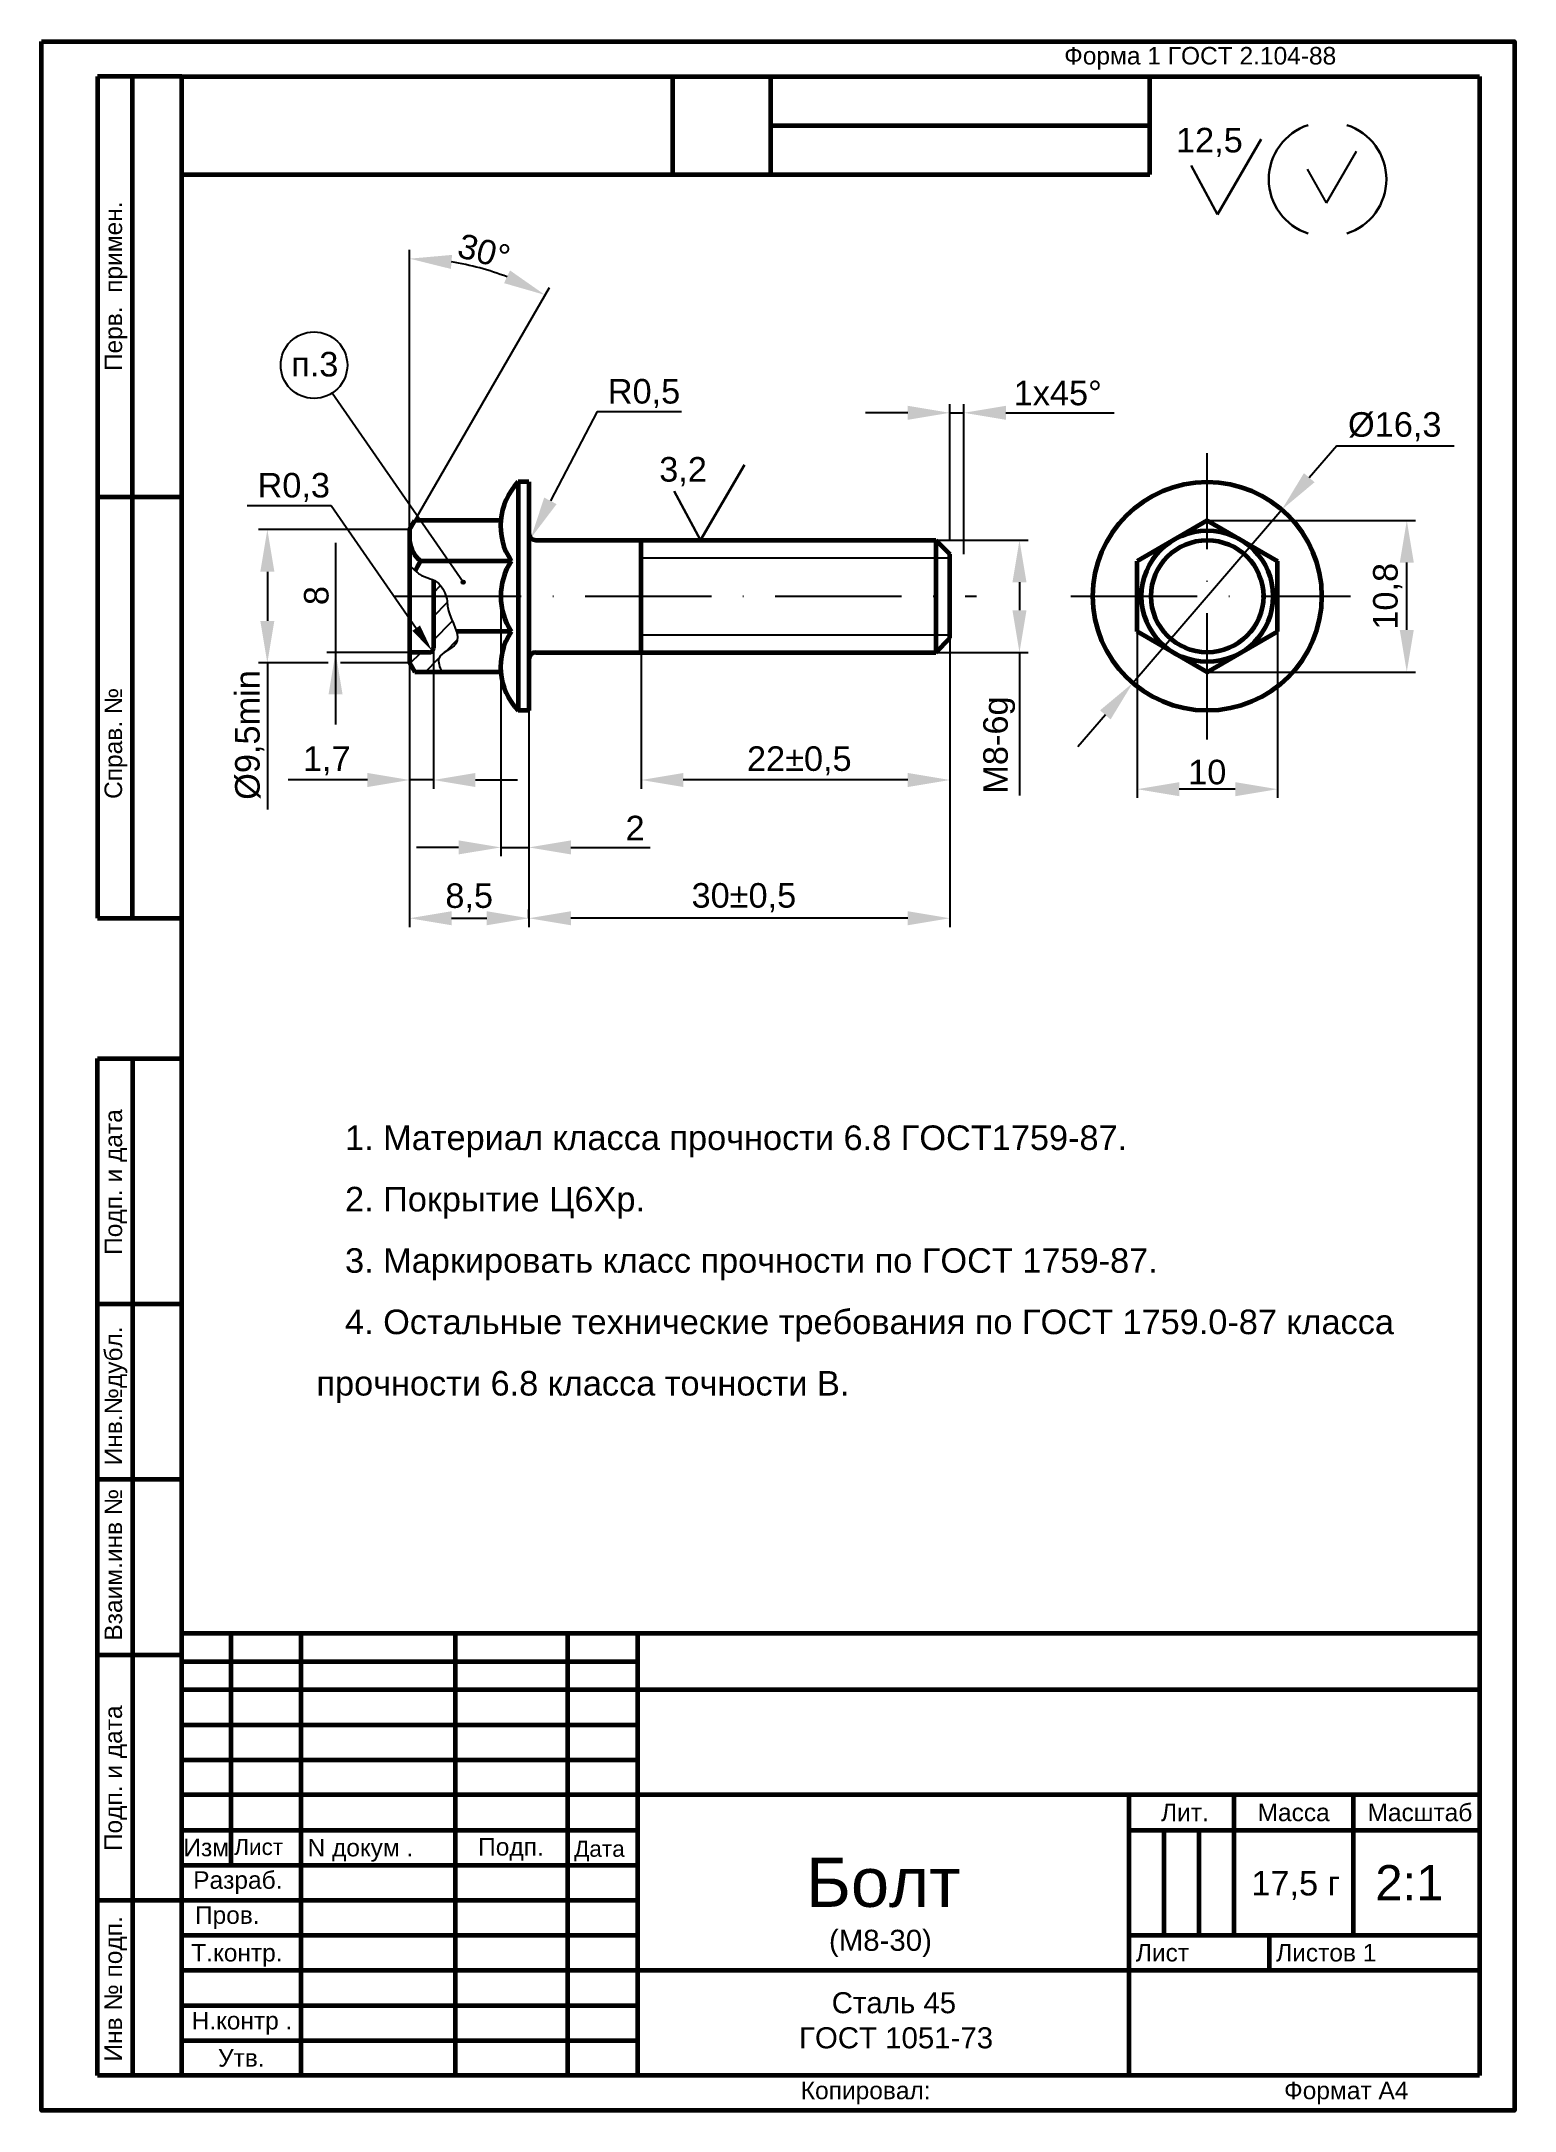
# Model space of a CAD drawing. Extents: x -752 to -542, y 325 to 620.
import ezdxf

# ---------------------------------------------------------------- set-up
doc = ezdxf.new("R2010")
doc.units = 0
doc.linetypes.add('ACAD_ISO04W100', pattern=[30, 24, -3, 0, -3])
doc.linetypes.add('ACAD_ISO10W100', pattern=[18, 12, -3, 0, -3])
doc.layers.get('0').update_dxf_attribs({"linetype": 'CONTINUOUS'})
doc.layers.get('Defpoints').update_dxf_attribs({"linetype": 'CONTINUOUS'})
for name, color, linetype, lineweight in [('Осевуха', 210, 'ACAD_ISO10W100', 25), ('Основная', 41, 'CONTINUOUS', 60), ('Размерная', 91, 'CONTINUOUS', 25), ('текст', 50, 'CONTINUOUS', 25)]:
    doc.layers.add(name, color=color, linetype=linetype, lineweight=lineweight)
doc.styles.get("Standard").update_dxf_attribs({"font": 'arial.ttf'})
doc.dimstyles.new('ISO-25_WS', dxfattribs={"dimtxt": 3.5, "dimasz": 6, "dimexe": 1.25, "dimexo": 0.01, "dimtad": 1, "dimdec": 4, "dimdsep": 46, "dimtxsty": 'STANDARD', "dimcen": 6, "dimadec": 0, "dimazin": 0, "dimtfac": 1, "dimtdec": 4, "dimtmove": 0, "dimatfit": 3, "dimfxl": 1, "dimtolj": 1, "dimtzin": 0, "dimarcsym": 0})

# ---------------------------------------------------------------- blocks, each defined once
blk = doc.blocks.new('*D42')
at = {"layer": 'Defpoints', "color": 0, "linetype": 'Continuous', "transparency": 16777216}
for p in [(-686.92, 540.79), (-682.92, 540.79), (-682.92, 504.99)]:
    blk.add_point(p, dxfattribs=at)
at = {"layer": 'Размерная', "color": 0, "linetype": 'Continuous', "lineweight": -2, "transparency": 16777216}
for p, q in [((-686.92, 540.78), (-686.92, 503.74)), ((-682.92, 540.78), (-682.92, 503.74)), ((-692.92, 504.99), (-698.92, 504.99)), ((-686.92, 504.99), (-682.92, 504.99)), ((-676.92, 504.99), (-665.61, 504.99))]:
    blk.add_line(p, q, dxfattribs=at)
at = {"layer": 'Размерная', "color": 0, "linetype": 'Continuous', "transparency": 16777216}
for points in [[(-692.92, 505.99), (-692.92, 503.99), (-686.92, 504.99)], [(-676.92, 505.99), (-676.92, 503.99), (-682.92, 504.99)]]:
    blk.add_solid(points, dxfattribs=at)
at = {"layer": 'Размерная', "color": 0, "linetype": 'Continuous', "transparency": 16777216, "insert": (-667.77, 507.75), "char_height": 3.5, "attachment_point": 5}
blk.add_mtext('\\A1;2', dxfattribs=at)
blk = doc.blocks.new('*D43')
at = {"layer": 'Defpoints', "color": 0, "linetype": 'Continuous', "transparency": 16777216}
for p in [(-622.9, 534.8), (-682.92, 524.49), (-682.92, 494.89)]:
    blk.add_point(p, dxfattribs=at)
at = {"layer": 'Размерная', "color": 0, "linetype": 'Continuous', "lineweight": -2, "transparency": 16777216}
for p, q in [((-622.9, 534.79), (-622.9, 493.64)), ((-682.92, 524.48), (-682.92, 493.64)), ((-628.9, 494.89), (-676.92, 494.89))]:
    blk.add_line(p, q, dxfattribs=at)
at = {"layer": 'Размерная', "color": 0, "linetype": 'Continuous', "transparency": 16777216}
for points in [[(-676.92, 495.89), (-676.92, 493.89), (-682.92, 494.89)], [(-628.9, 495.89), (-628.9, 493.89), (-622.9, 494.89)]]:
    blk.add_solid(points, dxfattribs=at)
blk = doc.blocks.new('*D44')
at = {"layer": 'Defpoints', "color": 0, "linetype": 'Continuous', "transparency": 16777216}
for p in [(-682.63, 549.08), (-682.16, 549.97)]:
    blk.add_point(p, dxfattribs=at)
at = {"layer": 'Размерная', "color": 0, "linetype": 'Continuous', "lineweight": -2, "transparency": 16777216}
blk.add_line((-673.16, 567.13), (-679.84, 554.4), dxfattribs=at)
at = {"layer": 'Размерная', "color": 0, "linetype": 'Continuous', "transparency": 16777216}
blk.add_solid([(-680.73, 554.86), (-678.96, 553.93), (-682.63, 549.08)], dxfattribs=at)
blk = doc.blocks.new('*D45')
at = {"layer": 'Defpoints', "color": 0, "linetype": 'Continuous', "transparency": 16777216}
for p in [(-699.92, 531.29), (-682.92, 494.89), (-682.92, 494.89)]:
    blk.add_point(p, dxfattribs=at)
at = {"layer": 'Размерная', "color": 0, "linetype": 'Continuous', "lineweight": -2, "transparency": 16777216}
for p, q in [((-699.92, 531.28), (-699.92, 493.64)), ((-682.92, 494.9), (-682.92, 496.14)), ((-693.92, 494.89), (-688.92, 494.89))]:
    blk.add_line(p, q, dxfattribs=at)
at = {"layer": 'Размерная', "color": 0, "linetype": 'Continuous', "transparency": 16777216}
for points in [[(-693.92, 495.89), (-693.92, 493.89), (-699.92, 494.89)], [(-688.92, 495.89), (-688.92, 493.89), (-682.92, 494.89)]]:
    blk.add_solid(points, dxfattribs=at)
at = {"layer": 'Размерная', "color": 0, "linetype": 'Continuous', "transparency": 16777216, "insert": (-691.42, 497.79), "char_height": 3.5, "attachment_point": 5}
blk.add_mtext('\\A1;8,5', dxfattribs=at)
blk = doc.blocks.new('*D46')
at = {"layer": 'Defpoints', "color": 0, "linetype": 'Continuous', "transparency": 16777216}
for p in [(-622.91, 566.95), (-622.91, 548.79), (-620.9, 546.78)]:
    blk.add_point(p, dxfattribs=at)
at = {"layer": 'Размерная', "color": 0, "linetype": 'Continuous', "lineweight": -2, "transparency": 16777216}
for p, q in [((-628.91, 566.95), (-634.91, 566.95)), ((-622.91, 548.8), (-622.91, 568.2)), ((-622.91, 566.95), (-620.9, 566.95)), ((-620.9, 546.79), (-620.9, 568.2)), ((-614.9, 566.95), (-599.48, 566.95))]:
    blk.add_line(p, q, dxfattribs=at)
at = {"layer": 'Размерная', "color": 0, "linetype": 'Continuous', "transparency": 16777216}
for points in [[(-628.91, 567.95), (-628.91, 565.95), (-622.91, 566.95)], [(-614.9, 567.95), (-614.9, 565.95), (-620.9, 566.95)]]:
    blk.add_solid(points, dxfattribs=at)
blk = doc.blocks.new('*D47')
at = {"layer": 'Defpoints', "color": 0, "linetype": 'Continuous', "transparency": 16777216}
for p in [(-686.71, 586.59), (-699.92, 550.29), (-699.92, 550.29), (-699.17, 551.59), (-699.92, 531.29)]:
    blk.add_point(p, dxfattribs=at)
at = {"layer": 'Размерная', "color": 0, "linetype": 'Continuous', "lineweight": -2, "transparency": 16777216}
for p, q in [((-699.92, 550.3), (-699.92, 590.17)), ((-699.17, 551.6), (-679.98, 584.83))]:
    blk.add_line(p, q, dxfattribs=at)
blk.add_arc((-699.92, 550.29), 38.63, 68.9071, 81.0929, dxfattribs=at)
at = {"layer": 'Размерная', "color": 0, "linetype": 'Continuous', "transparency": 16777216}
for points in [[(-694.02, 587.46), (-693.86, 589.46), (-699.92, 588.92)], [(-685.59, 587.24), (-686.45, 585.43), (-680.61, 583.75)]]:
    blk.add_solid(points, dxfattribs=at)
at = {"layer": 'Размерная', "color": 0, "linetype": 'Continuous', "transparency": 16777216, "insert": (-689.3, 589.94), "char_height": 3.5, "attachment_point": 5, "rotation": 345}
blk.add_mtext('\\A1;30°', dxfattribs=at)
blk = doc.blocks.new('*D48')
at = {"layer": 'Defpoints', "color": 0, "linetype": 'Continuous', "transparency": 16777216}
for p in [(-696.98, 533.38), (-696.7, 532.97)]:
    blk.add_point(p, dxfattribs=at)
at = {"layer": 'Размерная', "color": 0, "linetype": 'Continuous', "lineweight": -2, "transparency": 16777216}
blk.add_line((-711.09, 553.74), (-698.98, 536.25), dxfattribs=at)
at = {"layer": 'Размерная', "color": 0, "linetype": 'Continuous', "transparency": 16777216}
blk.add_solid([(-698.43, 536.63), (-699.52, 535.87), (-696.7, 532.97)], dxfattribs=at)
blk = doc.blocks.new('*D49')
at = {"layer": 'Defpoints', "color": 0, "linetype": 'Continuous', "transparency": 16777216}
for p in [(-596.21, 535.76), (-576.21, 535.76), (-596.21, 513.29)]:
    blk.add_point(p, dxfattribs=at)
at = {"layer": 'Размерная', "color": 0, "linetype": 'Continuous', "lineweight": -2, "transparency": 16777216}
for p, q in [((-596.21, 535.75), (-596.21, 512.04)), ((-576.21, 535.75), (-576.21, 512.04)), ((-582.21, 513.29), (-590.21, 513.29))]:
    blk.add_line(p, q, dxfattribs=at)
at = {"layer": 'Размерная', "color": 0, "linetype": 'Continuous', "transparency": 16777216}
for points in [[(-590.21, 514.29), (-590.21, 512.29), (-596.21, 513.29)], [(-582.21, 514.29), (-582.21, 512.29), (-576.21, 513.29)]]:
    blk.add_solid(points, dxfattribs=at)
at = {"layer": 'Размерная', "color": 0, "linetype": 'Continuous', "transparency": 16777216, "insert": (-586.21, 515.71), "char_height": 3.5, "attachment_point": 5}
blk.add_mtext('\\A1;10', dxfattribs=at)
blk = doc.blocks.new('*D50')
at = {"layer": 'Defpoints', "color": 0, "linetype": 'Continuous', "transparency": 16777216}
for p in [(-586.21, 551.59), (-557.77, 551.59), (-586.21, 529.99)]:
    blk.add_point(p, dxfattribs=at)
at = {"layer": 'Размерная', "color": 0, "linetype": 'Continuous', "lineweight": -2, "transparency": 16777216}
for p, q in [((-586.2, 551.59), (-556.52, 551.59)), ((-557.77, 535.99), (-557.77, 545.59)), ((-586.2, 529.99), (-556.52, 529.99))]:
    blk.add_line(p, q, dxfattribs=at)
at = {"layer": 'Размерная', "color": 0, "linetype": 'Continuous', "transparency": 16777216}
for points in [[(-558.77, 545.59), (-556.77, 545.59), (-557.77, 551.59)], [(-558.77, 535.99), (-556.77, 535.99), (-557.77, 529.99)]]:
    blk.add_solid(points, dxfattribs=at)
at = {"layer": 'Размерная', "color": 0, "linetype": 'Continuous', "transparency": 16777216, "insert": (-560.5, 540.79), "char_height": 3.5, "attachment_point": 5, "rotation": 90}
blk.add_mtext('\\A1;10,8', dxfattribs=at)
blk = doc.blocks.new('*D51')
at = {"layer": 'Defpoints', "color": 0, "linetype": 'Continuous', "transparency": 16777216}
for p in [(-575.58, 553.15), (-596.83, 528.43)]:
    blk.add_point(p, dxfattribs=at)
at = {"layer": 'Размерная', "color": 0, "linetype": 'Continuous', "lineweight": -2, "transparency": 16777216}
for p, q in [((-567.76, 562.25), (-571.67, 557.7)), ((-596.83, 528.43), (-575.58, 553.15)), ((-600.74, 523.88), (-604.65, 519.33))]:
    blk.add_line(p, q, dxfattribs=at)
at = {"layer": 'Размерная', "color": 0, "linetype": 'Continuous', "transparency": 16777216}
for points in [[(-572.43, 558.35), (-570.91, 557.05), (-575.58, 553.15)], [(-601.5, 524.53), (-599.99, 523.23), (-596.83, 528.43)]]:
    blk.add_solid(points, dxfattribs=at)
blk = doc.blocks.new('*D52')
at = {"layer": 'Defpoints', "color": 0, "linetype": 'Continuous', "transparency": 16777216}
for p in [(-699.92, 550.3), (-720.19, 531.28), (-711.51, 531.28)]:
    blk.add_point(p, dxfattribs=at)
at = {"layer": 'Размерная', "color": 0, "linetype": 'Continuous', "lineweight": -2, "transparency": 16777216}
for p, q in [((-699.93, 550.3), (-721.44, 550.3)), ((-720.19, 544.3), (-720.19, 537.28)), ((-711.52, 531.28), (-721.44, 531.28)), ((-720.19, 531.28), (-720.19, 510.39))]:
    blk.add_line(p, q, dxfattribs=at)
at = {"layer": 'Размерная', "color": 0, "linetype": 'Continuous', "transparency": 16777216}
for points in [[(-721.19, 544.3), (-719.19, 544.3), (-720.19, 550.3)], [(-721.19, 537.28), (-719.19, 537.28), (-720.19, 531.28)]]:
    blk.add_solid(points, dxfattribs=at)
blk = doc.blocks.new('*D53')
at = {"layer": 'Defpoints', "color": 0, "linetype": 'Continuous', "transparency": 16777216}
for p in [(-699.92, 532.79), (-696.52, 533.39), (-699.92, 514.6)]:
    blk.add_point(p, dxfattribs=at)
at = {"layer": 'Размерная', "color": 0, "linetype": 'Continuous', "lineweight": -2, "transparency": 16777216}
for p, q in [((-699.92, 532.78), (-699.92, 513.35)), ((-696.52, 533.38), (-696.52, 513.35)), ((-705.92, 514.6), (-717.23, 514.6)), ((-696.52, 514.6), (-699.92, 514.6)), ((-690.52, 514.6), (-684.52, 514.6))]:
    blk.add_line(p, q, dxfattribs=at)
at = {"layer": 'Размерная', "color": 0, "linetype": 'Continuous', "transparency": 16777216}
for points in [[(-705.92, 515.6), (-705.92, 513.6), (-699.92, 514.6)], [(-690.52, 515.6), (-690.52, 513.6), (-696.52, 514.6)]]:
    blk.add_solid(points, dxfattribs=at)
blk = doc.blocks.new('*D54')
at = {"layer": 'Defpoints', "color": 0, "linetype": 'Continuous', "transparency": 16777216}
for p in [(-624.91, 548.79), (-624.91, 532.79), (-612.98, 532.79)]:
    blk.add_point(p, dxfattribs=at)
at = {"layer": 'Размерная', "color": 0, "linetype": 'Continuous', "lineweight": -2, "transparency": 16777216}
for p, q in [((-624.9, 548.79), (-611.73, 548.79)), ((-612.98, 542.79), (-612.98, 538.79)), ((-624.9, 532.79), (-611.73, 532.79)), ((-612.98, 532.79), (-612.98, 512.37))]:
    blk.add_line(p, q, dxfattribs=at)
at = {"layer": 'Размерная', "color": 0, "linetype": 'Continuous', "transparency": 16777216}
for points in [[(-613.98, 542.79), (-611.98, 542.79), (-612.98, 548.79)], [(-613.98, 538.79), (-611.98, 538.79), (-612.98, 532.79)]]:
    blk.add_solid(points, dxfattribs=at)
at = {"layer": 'Размерная', "color": 0, "linetype": 'Continuous', "transparency": 16777216, "insert": (-615.87, 519.58), "char_height": 3.5, "attachment_point": 5, "rotation": 90}
blk.add_mtext('\\A1;M8-6g', dxfattribs=at)
blk = doc.blocks.new('*D55')
at = {"layer": 'Defpoints', "color": 0, "linetype": 'Continuous', "transparency": 16777216}
for p in [(-622.9, 535.29), (-666.9, 532.79), (-666.9, 514.6)]:
    blk.add_point(p, dxfattribs=at)
at = {"layer": 'Размерная', "color": 0, "linetype": 'Continuous', "lineweight": -2, "transparency": 16777216}
for p, q in [((-622.9, 535.28), (-622.9, 513.35)), ((-666.9, 532.78), (-666.9, 513.35)), ((-628.9, 514.6), (-660.9, 514.6))]:
    blk.add_line(p, q, dxfattribs=at)
at = {"layer": 'Размерная', "color": 0, "linetype": 'Continuous', "transparency": 16777216}
for points in [[(-660.9, 515.6), (-660.9, 513.6), (-666.9, 514.6)], [(-628.9, 515.6), (-628.9, 513.6), (-622.9, 514.6)]]:
    blk.add_solid(points, dxfattribs=at)
blk = doc.blocks.new('frame')
at = {"color": 7, "lineweight": 60}
blk.add_lwpolyline([(-1208.8, 620.2), (-998.8, 620.2), (-998.8, 325.2), (-1208.8, 325.2)], close=True, dxfattribs=at)

msp = doc.modelspace()

# ---------------------------------------------------------------- hatches: boundary and pattern name
at = {"layer": 'текст', "linetype": 'Continuous'}
h = msp.add_hatch(dxfattribs=at)
h.set_pattern_fill('ANSI31', scale=0.75, style=0)
h.set_pattern_definition([(45, (-799.5, -50), (-1.683798, 1.683798), [])])
edge = h.paths.add_edge_path()
edge.add_arc((-697.12248, 533.39), 0.6, -90.0301267, 0.0000126, ccw=False)
edge.add_line((-697.12279, 532.79), (-699.92248, 532.79))
edge.add_line((-699.92248, 532.79), (-699.92248, 531.29))
edge.add_line((-699.92248, 531.29), (-699.17192, 529.99))
edge.add_line((-699.17192, 529.99), (-695.32248, 529.99))
edge.add_spline(control_points=[(-695.32248, 529.99), (-695.62798, 530.71831), (-696.40142, 532.56217), (-691.48751, 533.83776), (-694.7155, 538.19121), (-694.46225, 539.88395), (-694.71555, 540.7612), (-694.72414, 540.79)], knot_values=[2.932810819, 2.932810819, 2.932810819, 2.932810819, 3.952614721, 5.514664656, 7.933341981, 9.015007364, 9.051298536, 9.051298536, 9.051298536, 9.051298536], degree=3, periodic=0)
edge.add_line((-694.72414, 540.79), (-696.52248, 540.79))
edge.add_line((-696.52248, 540.79), (-696.52248, 533.39))
edge = h.paths.add_edge_path()
edge.add_line((-696.52248, 540.79), (-694.72414, 540.79))
edge.add_spline(control_points=[(-694.72414, 540.79), (-694.92971, 541.47976), (-695.42025, 542.52019), (-696.36418, 543.03502), (-696.52248, 543.10899)], knot_values=[1.897426551, 1.897426551, 1.897426551, 1.897426551, 2.766673892, 2.932810819, 2.932810819, 2.932810819, 2.932810819], degree=3, periodic=0)
edge.add_line((-696.52248, 543.10899), (-696.52248, 540.79))
msp.add_hatch(color=7, dxfattribs=at).paths.add_polyline_path([(-692.02165, 542.8, 1), (-692.52165, 542.8, 1)])

# ---------------------------------------------------------------- linework, layer by layer
at = {"color": 7, "lineweight": 60}
for p, q in [((-744.4, 614.9), (-744.4, 494.9)), ((-732.4, 614.9), (-744.4, 614.9)), ((-739.4, 494.9), (-739.4, 614.9)), ((-732.4, 614.9), (-547.4, 614.9)), ((-732.4, 329.9), (-732.4, 614.9)), ((-662.4, 600.9), (-662.4, 614.9)), ((-648.4, 600.9), (-648.4, 614.9)), ((-594.4, 600.9), (-594.4, 614.9)), ((-547.4, 614.9), (-547.4, 329.9)), ((-648.4, 607.9), (-594.4, 607.9)), ((-732.4, 600.9), (-662.4, 600.9)), ((-662.4, 600.9), (-648.4, 600.9)), ((-648.4, 600.9), (-594.4, 600.9)), ((-732.4, 554.9), (-744.4, 554.9)), ((-744.4, 494.9), (-732.4, 494.9)), ((-744.4, 329.9), (-744.4, 474.9)), ((-744.4, 474.9), (-732.4, 474.9)), ((-739.4, 474.9), (-739.4, 329.9)), ((-744.4, 439.9), (-732.4, 439.9)), ((-744.4, 414.9), (-732.4, 414.9)), ((-547.4, 392.9), (-732.4, 392.9)), ((-725.4, 392.9), (-725.4, 359.9)), ((-715.4, 392.9), (-715.4, 329.9)), ((-693.4, 392.9), (-693.4, 329.9)), ((-677.4, 392.9), (-677.4, 329.9)), ((-667.4, 329.9), (-667.4, 392.9)), ((-744.4, 389.9), (-732.4, 389.9)), ((-667.4, 388.9), (-732.4, 388.9)), ((-547.4, 384.9), (-732.4, 384.9)), ((-732.4, 379.9), (-667.4, 379.9)), ((-732.4, 374.9), (-667.4, 374.9)), ((-547.4, 369.9), (-732.4, 369.9)), ((-597.4, 369.9), (-597.4, 329.9)), ((-582.4, 369.9), (-582.4, 349.9)), ((-565.4, 369.9), (-565.4, 349.9)), ((-732.4, 364.9), (-667.4, 364.9)), ((-597.4, 364.9), (-547.4, 364.9)), ((-592.4, 364.9), (-592.4, 349.9)), ((-587.4, 364.9), (-587.4, 349.9)), ((-732.4, 359.9), (-667.4, 359.9)), ((-744.4, 354.9), (-667.4, 354.9)), ((-732.4, 349.9), (-667.4, 349.9)), ((-597.4, 349.9), (-547.4, 349.9)), ((-577.4, 349.9), (-577.4, 344.9)), ((-732.4, 344.9), (-547.4, 344.9)), ((-732.4, 339.9), (-667.4, 339.9)), ((-732.4, 334.9), (-667.4, 334.9)), ((-732.4, 329.9), (-744.4, 329.9)), ((-547.4, 329.9), (-732.4, 329.9))]:
    msp.add_line(p, q, dxfattribs=at)
at = {"layer": 'Осевуха', "color": 7, "ltscale": 1.5}
for p, q in [((-586.20748, 520.39), (-586.20748, 561.19)), ((-586.20748, 520.39), (-586.20748, 561.19)), ((-702, 540.79), (-619.1, 540.79)), ((-605.64488, 540.79), (-565.80748, 540.79))]:
    msp.add_line(p, q, dxfattribs=at)
at = {"layer": 'Осевуха', "color": 7, "linetype": 'Continuous'}
for p, q in [((-666.9, 546.29), (-622.9, 546.29)), ((-666.9, 535.29), (-622.9, 535.29))]:
    msp.add_line(p, q, dxfattribs=at)
at = {"layer": 'Основная', "color": 7, "linetype": 'Continuous'}
for p, q in [((-682.92248, 557.09), (-684.42248, 557.09)), ((-684.42248, 557.09), (-684.42248, 524.49)), ((-682.92248, 557.09), (-682.92248, 549.79)), ((-699.92248, 550.29), (-699.17192, 551.59)), ((-699.92248, 550.29), (-699.92248, 531.29)), ((-686.92248, 551.59), (-699.17192, 551.59)), ((-682.92248, 549.79), (-682.92248, 524.49)), ((-681.92248, 548.79), (-624.91421, 548.8)), ((-666.9, 532.79), (-666.9, 548.79264)), ((-624.91421, 548.79), (-624.91421, 532.79)), ((-624.91421, 548.79), (-622.9, 546.77579)), ((-586.20748, 551.59), (-596.20748, 545.8165)), ((-586.20748, 551.59), (-576.20748, 545.8165)), ((-685.42248, 545.8165), (-698.32248, 545.8165)), ((-622.9, 534.80421), (-622.9, 546.77579)), ((-596.20748, 540.79), (-596.20748, 545.8165)), ((-596.20748, 540.79), (-596.20748, 545.8165)), ((-576.20748, 540.79), (-576.20748, 545.8165)), ((-576.20748, 540.79), (-576.20748, 545.8165)), ((-696.52248, 543.10899), (-696.52248, 533.39)), ((-596.20748, 535.7635), (-596.20748, 540.79)), ((-596.20748, 535.7635), (-596.20748, 540.79)), ((-576.20748, 535.7635), (-576.20748, 540.79)), ((-576.20748, 535.7635), (-576.20748, 540.79)), ((-685.42248, 535.7635), (-693.23504, 535.7635)), ((-624.91421, 532.79), (-622.9, 534.80421)), ((-586.20748, 529.99), (-596.20748, 535.7635)), ((-586.20748, 529.99), (-576.20748, 535.7635)), ((-697.12279, 532.79), (-699.92248, 532.79)), ((-699.92248, 531.29), (-699.17192, 529.99)), ((-681.92248, 532.79), (-624.91421, 532.79)), ((-686.92248, 529.99), (-699.17192, 529.99)), ((-682.92248, 524.49), (-684.42248, 524.49))]:
    msp.add_line(p, q, dxfattribs=at)
for radius in [16.3, 9.36053, 8]:
    msp.add_circle((-586.20748, 540.79), radius, dxfattribs=at)
for centre, radius, start, end in [((-677.96362, 550.83597), 8.99054, 135.9230808, 213.9387727), ((-695.71284, 549.14969), 4.23325, 186.0536969, 231.9416752), ((-681.92248, 549.79), 1, 180, 270), ((-691.22696, 540.79), 8.69552, 144.6860869, 155.1968478), ((-677.75059, 540.79), 9.17189, 146.7678422, 213.2321578), ((-677.96362, 530.74403), 8.99053, 146.0612172, 224.0769242), ((-697.12248, 533.39), 0.6, 270.0000095, 0.0000126), ((-681.92248, 531.79), 1, 90, 180)]:
    msp.add_arc(centre, radius, start, end, dxfattribs=at)
at = {"layer": 'Размерная', "color": 7, "lineweight": 30}
for p, q in [((-584.76248, 595.22376), (-578.51248, 605.97376)), ((-584.76248, 595.22376), (-588.51248, 602.22376)), ((-658.42959, 548.79), (-652.17959, 559.54)), ((-658.42959, 548.79), (-662.17959, 555.79))]:
    msp.add_line(p, q, dxfattribs=at)
at = {"layer": 'Размерная', "color": 7, "linetype": 'Continuous'}
for p, q in [((-569.19531, 596.9), (-564.94531, 604.26122)), ((-569.19531, 596.9), (-571.94531, 601.66314)), ((-692.27165, 542.8), (-710.93209, 569.7683)), ((-673.1585, 567.12898), (-661.16487, 567.12898)), ((-567.76025, 562.25135), (-550.99606, 562.25135)), ((-723.08096, 553.73737), (-711.08733, 553.73737)), ((-710.46635, 548.4), (-710.46635, 532.79)), ((-699.92248, 532.79), (-711.71635, 532.79)), ((-710.46635, 532.79), (-710.46635, 522.49)), ((-699.92248, 531.29), (-709.78319, 531.28))]:
    msp.add_line(p, q, dxfattribs=at)
at = {"layer": 'Размерная', "linetype": 'Continuous'}
msp.add_lwpolyline([(-752.4, 619.9), (-542.4, 619.9), (-542.4, 324.9), (-752.4, 324.9)], close=True, dxfattribs=at)
at = {"layer": 'Размерная', "color": 7, "linetype": 'Continuous'}
msp.add_circle((-713.53909, 573.73895), 4.75, dxfattribs=at)
at = {"layer": 'Размерная', "color": 7, "lineweight": 30}
for centre, start, end in [((-569.31324, 600.23625), 107.9034043, 252.0965957), ((-568.81173, 600.23625), 287.9034043, 72.0965957)]:
    msp.add_arc(centre, 8.12993, start, end, dxfattribs=at)
at = {"layer": 'Размерная', "color": 7, "linetype": 'Continuous'}
msp.add_open_spline([(-699.92248, 545.1), (-699.10672, 544.46716), (-698.34306, 543.5582), (-695.7, 543.2), (-694.4, 540.3), (-694.7155, 538.19121), (-691.48751, 533.83776), (-696.40142, 532.56217), (-695.62798, 530.71831), (-695.32248, 529.99)], degree=3, knots=[0.767030866, 0.767030866, 0.767030866, 0.767030866, 1.21503534, 2.063563477, 2.969101991, 4.050767374, 6.469444698, 8.031494633, 9.051298536, 9.051298536, 9.051298536, 9.051298536], dxfattribs=at)
msp.add_solid([(-709.46635, 526.79), (-711.46635, 526.79), (-710.46635, 532.79)], dxfattribs=at)
at = {"layer": 'текст', "color": 7, "linetype": 'Continuous'}
msp.add_circle((-692.27165, 542.8), 0.25, dxfattribs=at)

# ---------------------------------------------------------------- block references
at = {"layer": 'Размерная', "linetype": 'Continuous'}
msp.add_blockref('frame', (456.4, -0.3), dxfattribs=at)

# ---------------------------------------------------------------- texts
at = {"color": 7, "linetype": 'ACAD_ISO04W100', "lineweight": 25, "insert": (-606.6084, 619.10506), "char_height": 2.5, "width": 57, "attachment_point": 1}
msp.add_mtext('{\\fArial|b0|i0|c204|p34;Форма 1 ГОСТ 2.104-88}', dxfattribs=at)
at = {"color": 7, "lineweight": 25, "char_height": 2.5, "attachment_point": 1, "rotation": 90}
for s, insert, width in [('{\\fArial|b0|i0|c204|p34;Перв.  примен.}', (-743.4, 572.9), 95), ('{\\fArial|b0|i0|c204|p34;Подп. и дата}', (-743.4133, 361.9), 26), ('{\\fArial|b0|i0|c204|p34;Инв № подп.}', (-743.4133, 331.9), 26)]:
    msp.add_mtext(s, dxfattribs=dict(at, insert=insert, width=width))
at = {"color": 7, "linetype": 'ACAD_ISO04W100', "char_height": 2.5, "attachment_point": 1, "rotation": 90}
for s, insert, width in [('{\\fArial|b0|i0|c204|p34;Справ. №}', (-743.4, 511.9), 20), ('{\\fArial|b0|i0|c204|p34;Инв.№дубл.}', (-743.4, 416.9), 32)]:
    msp.add_mtext(s, dxfattribs=dict(at, insert=insert, width=width))
at = {"color": 7, "lineweight": 60, "insert": (-743.4, 446.9), "char_height": 2.5, "width": 41, "attachment_point": 1, "rotation": 90}
msp.add_mtext('{\\fArial|b0|i0|c204|p34;Подп. и дата}', dxfattribs=at)
at = {"color": 7, "linetype": 'ACAD_ISO04W100', "lineweight": 25, "insert": (-743.4, 391.9), "char_height": 2.5, "width": 23, "attachment_point": 1, "rotation": 90}
msp.add_mtext('{\\fArial|b0|i0|c204|p34;Взаим.инв №}', dxfattribs=at)
at = {"color": 7, "lineweight": 25}
for s, insert, char_height, width, attachment_point in [('{\\fArial|b0|i0|c204|p34;Масштаб}', (-555.9, 367.4), 2.5, 15, 5), ('{\\fArial|b0|i0|c204|p34;Лит.}', (-589.4, 367.4), 2.5, 10, 5), ('{\\fArial|b0|i0|c204|p34;Масса}', (-573.9, 367.4), 2.5, 13, 5), ('{\\fArial|b0|i0|c204|p34;Изм}', (-728.9, 362.4), 2.5, 5, 5), ('{\\fArial|b0|i0|c204|p34;Лист}', (-724.9138, 363.64538), 2.3, 25, 1), ('{\\fArial|b0|i0|c204|p34;Болт}', (-632.4, 357.4), 7, 70, 5), ('{\\fArial|b0|i0|c204|p34;2:1}', (-557.4, 357.4), 5, 42, 5), ('{\\fArial|b0|i0|c204|p34;Разраб.}', (-724.4, 357.4), 2.5, 14, 5), ('{\\fArial|b0|i0|c204|p34;17,5 г}', (-573.6, 357), 3.5, 42, 5), ('{\\fArial|b0|i0|c204|p34;Пров.}', (-725.9, 352.4), 2.5, 15, 5), ('(М8-30)', (-632.8, 350.68194), 3, 70, 2), ('{\\fArial|b0|i0|c204|p34;Лист}', (-596.4, 347.4), 2.5, 15, 4), ('{\\fArial|b0|i0|c204|p34;Листов 1}', (-576.4, 347.4), 2.5, 15, 4), ('{\\fArial|b0|i0|c204|p34;    Сталь 45\\PГОСТ 1051-73}', (-644.4, 341.78194), 3, 45, 1), ('{\\fArial|b0|i0|c204|p34;Утв.}', (-723.9, 332.4), 2.5, 15, 5), ('{\\fArial|b0|i0|c204|p34;Копировал:}', (-634.9, 327.4), 2.5, 23, 5), ('{\\fArial|b0|i0|c204|p34;Формат А4}', (-566.4, 327.4), 2.5, 30, 5)]:
    msp.add_mtext(s, dxfattribs=dict(at, insert=insert, char_height=char_height, width=width, attachment_point=attachment_point))
at = {"color": 7, "char_height": 2.5}
for s, insert, width, attachment_point in [('{\\fArial|b0|i0|c204|p34;N докум .}', (-714.46643, 363.64538), 20, 1), ('{\\fArial|b0|i0|c204|p34;Подп.}', (-685.46643, 362.14538), 14, 5), ('{\\fArial|b0|i0|c204|p34;Т.контр.}', (-724.52732, 347.03659), 15.9654, 5), ('{\\fArial|b0|i0|c204|p34;Н.контр .}', (-730.99189, 338.98143), 17, 1)]:
    msp.add_mtext(s, dxfattribs=dict(at, insert=insert, width=width, attachment_point=attachment_point))
at = {"color": 7, "lineweight": 15, "insert": (-676.46912, 363.38439), "char_height": 2.3, "width": 8, "attachment_point": 1}
msp.add_mtext('{\\fArial|b0|i0|c204|p34;Дата}', dxfattribs=at)
at = {"layer": 'Размерная', "color": 7, "linetype": 'Continuous', "char_height": 3.5, "attachment_point": 1}
for s, insert, width in [('{\\fArial|b0|i0|c204|p34;п.3}', (-716.78909, 575.62833), 9.25), ('R0,5', (-671.66487, 571.76835), 21.75), ('1x45°', (-613.8, 571.52579), 21.75), ('%%C16,3', (-566.14606, 567.0385), 21.75), ('R0,3', (-721.58733, 558.37675), 21.75), ('1,{\\fArial|b0|i0|c204|p34;7}', (-715.1221, 519.4), 21.75), ('{\\fArial|b0|i0|c204|p34;22}±{\\fArial|b0|i0|c204|p34;0,5}', (-651.8221, 519.4), 21.75), ('30±0,5', (-659.7221, 499.9), 21.75)]:
    msp.add_mtext(s, dxfattribs=dict(at, insert=insert, width=width))
at = {"layer": 'Размерная', "color": 7, "linetype": 'Continuous', "insert": (-713.19469, 540.89), "char_height": 3.5, "attachment_point": 5, "rotation": 90}
msp.add_mtext('\\A1;8', dxfattribs=at)
at = {"layer": 'Размерная', "color": 7, "linetype": 'Continuous', "insert": (-724.79141, 511.77591), "char_height": 3.5, "width": 21.5106812, "attachment_point": 1, "rotation": 90}
msp.add_mtext('%%C9,5min', dxfattribs=at)
at = {"layer": 'текст', "color": 7, "char_height": 3.5, "width": 19.6124836, "attachment_point": 1}
for s, insert in [('1{\\fArial|b0|i0|c204|p34;2},{\\fArial|b0|i0|c204|p34;5}', (-590.66248, 607.57376)), ('{\\fArial|b0|i0|c204|p34;3},{\\fArial|b0|i0|c204|p34;2}', (-664.32959, 560.64))]:
    msp.add_mtext(s, dxfattribs=dict(at, insert=insert))
at = {"layer": 'текст', "color": 7, "lineweight": 30, "insert": (-714.55, 465.35), "char_height": 3.5, "width": 161.9, "attachment_point": 1, "line_spacing_factor": 1.5}
msp.add_mtext('    1. Материал класса прочности 6.8 ГОСТ1759-87.\\P    2. Покрытие Ц6Хр.\\P    3. Маркировать класс прочности по ГОСТ 1759-87.\\P    4. Остальные технические требования по ГОСТ 1759.0-87 класса\\P прочности 6.8 класса точности В.', dxfattribs=at)

# ---------------------------------------------------------------- dimensions: what is measured, and where the dimension line sits
at = {"layer": 'Размерная', "color": 7, "linetype": 'Continuous'}
dim = msp.add_angular_dim_2l(base=(-686.70864, 586.59472), line1=((-699.92248, 550.29), (-699.17192, 551.59)), line2=((-699.92248, 550.29), (-699.92248, 531.29)), dimstyle='ISO-25_WS', dxfattribs=at)
dim.commit()
dim.dimension.update_dxf_attribs({"geometry": '*D47', "text_midpoint": (-689.29851, 589.9392)})
for center, mpoint, override, picture, middle in [((-682.16487, 549.96835), (-682.62959, 549.08289), {"dimtmove": 1}, '*D44', (-673.1585, 567.12898)), ((-696.98294, 533.37675), (-696.69822, 532.96574), {"dimasz": 4, "dimtmove": 1}, '*D48', (-711.08733, 553.73737))]:
    dim = msp.add_radius_dim(center=center, mpoint=mpoint, text=' ', dimstyle='ISO-25_WS', override=override, dxfattribs=at)
    dim.commit()
    dim.dimension.update_dxf_attribs({"geometry": picture, "text_midpoint": middle, "dimtype": 164})
for base, p1, p2, picture, middle in [((-622.91421, 566.95062), (-620.9, 546.77579), (-622.91421, 548.79), '*D46', (-600.1, 566.95062)), ((-699.92248, 514.6), (-696.52248, 533.39), (-699.92248, 532.79), '*D53', (-716.6, 514.6))]:
    dim = msp.add_linear_dim(base=base, p1=p1, p2=p2, text=' ', dimstyle='ISO-25_WS', dxfattribs=at)
    dim.commit()
    dim.dimension.update_dxf_attribs({"geometry": picture, "text_midpoint": middle, "dimtype": 160})
dim = msp.add_diameter_dim_2p(p1=(-596.83256, 528.42887), p2=(-575.58239, 553.15113), text=' ', dimstyle='ISO-25_WS', dxfattribs=at)
dim.commit()
dim.dimension.update_dxf_attribs({"geometry": '*D51', "text_midpoint": (-567.76025, 562.25135)})
dim = msp.add_linear_dim(base=(-720.19141, 531.28), p1=(-699.92248, 550.3), p2=(-711.50981, 531.28), angle=90, text=' ', dimstyle='ISO-25_WS', override={"dimgap": 0.8}, dxfattribs=at)
dim.commit()
dim.dimension.update_dxf_attribs({"geometry": '*D52', "text_midpoint": (-720.19141, 511.19454), "dimtype": 160})
dim = msp.add_linear_dim(base=(-612.97752, 532.79), p1=(-624.91421, 548.79), p2=(-624.91421, 532.79), angle=90, text='M8-6g', dimstyle='ISO-25_WS', dxfattribs=at)
dim.commit()
dim.dimension.update_dxf_attribs({"geometry": '*D54', "text_midpoint": (-612.97752, 519.58042), "dimtype": 160})
dim = msp.add_linear_dim(base=(-557.77278, 551.59), p1=(-586.20748, 529.99), p2=(-586.20748, 551.59), angle=90, text='10,8', dimstyle='ISO-25_WS', dxfattribs=at)
dim.commit()
dim.dimension.update_dxf_attribs({"geometry": '*D50', "text_midpoint": (-560.50112, 540.79)})
dim = msp.add_linear_dim(base=(-682.92248, 504.99), p1=(-686.92248, 540.79), p2=(-682.92248, 540.79), text='2', dimstyle='ISO-25_WS', override={"dimgap": 1}, dxfattribs=at)
dim.commit()
dim.dimension.update_dxf_attribs({"geometry": '*D42', "text_midpoint": (-667.769, 504.99), "dimtype": 160})
for base, p1, p2, text, picture, middle in [((-682.92248, 494.89), (-622.9, 534.80421), (-682.92248, 524.49), ' ', '*D43', (-652.91124, 494.89)), ((-666.9, 514.6), (-622.9, 535.29), (-666.9, 532.79), ' ', '*D55', (-644.9, 514.6)), ((-596.20748, 513.29483), (-576.20748, 535.7635), (-596.20748, 535.7635), '10', '*D49', (-586.20748, 515.70684))]:
    dim = msp.add_linear_dim(base=base, p1=p1, p2=p2, text=text, dimstyle='ISO-25_WS', dxfattribs=at)
    dim.commit()
    dim.dimension.update_dxf_attribs({"geometry": picture, "text_midpoint": middle})
dim = msp.add_linear_dim(base=(-682.92248, 494.89), p1=(-699.92248, 531.29), p2=(-682.92248, 494.89), text='8,5', dimstyle='ISO-25_WS', override={"dimgap": 0.8}, dxfattribs=at)
dim.commit()
dim.dimension.update_dxf_attribs({"geometry": '*D45', "text_midpoint": (-691.42248, 497.79334)})

doc.saveas('drawing.dxf')
